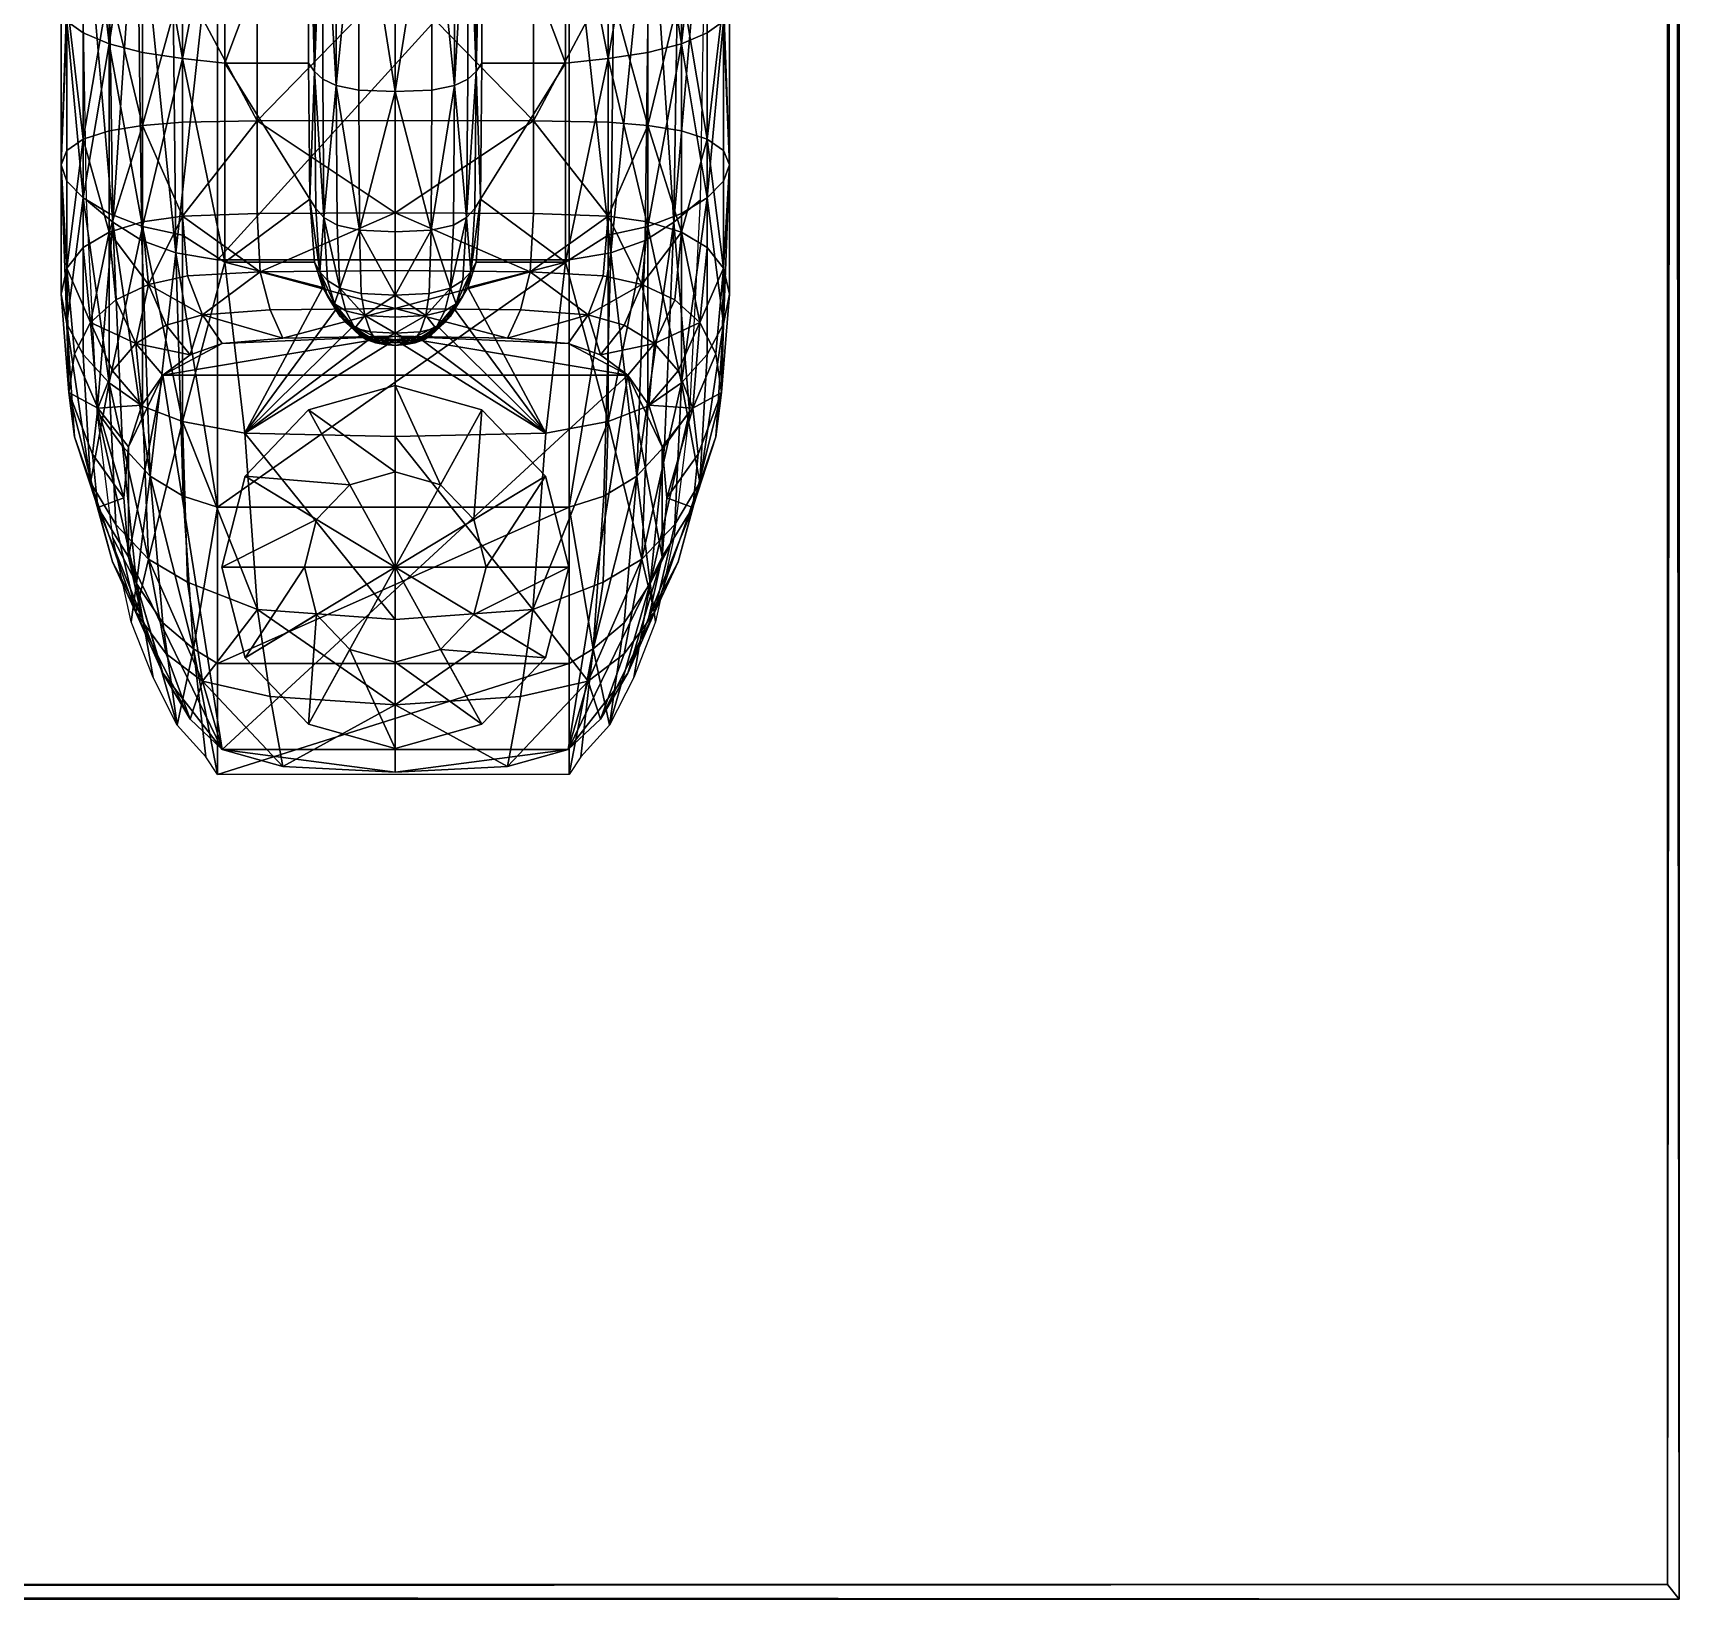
# Model space of a CAD drawing. Extents: x -112 to 83, y 6 to 95.
# Drawn here: x 68.61 to 82.85, y 5.62 to 19.16 of the extents above; entities that cross this region are included whole.
import ezdxf

# ---------------------------------------------------------------- set-up
doc = ezdxf.new("R2010")
doc.units = 0
doc.layers.add('LEG', color=31, linetype='CONTINUOUS')
doc.layers.add('TOP', color=250, linetype='CONTINUOUS')

msp = doc.modelspace()

# ---------------------------------------------------------------- meshes
at = {"layer": 'LEG', "color": 31}
mesh = msp.add_polyface(dxfattribs=at)
corners = [(69.902878, 20.862837, 4.31709), (69.558807, 20.908781, 4.15659), (69.902878, 18.941795, 4.024144), (69.558792, 18.9935, 3.867276), (70.271027, 18.901566, 4.140873), (70.271027, 20.827864, 4.437657), (69.268265, 20.977797, 3.91493), (69.045334, 21.061743, 3.620733), (69.268265, 19.070763, 3.630894), (69.045334, 19.16449, 3.343427), (68.904068, 21.152494, 3.30261), (68.853867, 21.240751, 2.993154), (68.904068, 19.265572, 3.033269), (68.853851, 19.363647, 2.732244), (68.904068, 21.317211, 2.724981), (69.045334, 21.37933, 2.507101), (68.904068, 19.448357, 2.47215), (69.045334, 19.516953, 2.261411), (69.268265, 21.424526, 2.348531), (69.558807, 21.454708, 2.242567), (69.268265, 19.566734, 2.108419), (69.558792, 19.599899, 2.006444), (69.902878, 21.471813, 2.182531), (70.548538, 21.47975, 2.154722), (69.902878, 19.618675, 1.948728), (70.548523, 19.627354, 1.922032), (71.74379, 19.630247, 1.913136), (71.74379, 21.482391, 2.145452), (71.044052, 20.773634, 4.618505), (70.99382, 20.827871, 4.437665), (71.044052, 18.830807, 4.317914), (70.99382, 18.901577, 4.140881), (71.116043, 20.723036, 4.787221), (71.231552, 20.679701, 4.931714), (71.231552, 18.708233, 4.624538), (71.428253, 20.649916, 5.031003), (71.74382, 20.639997, 5.064099), (71.74382, 18.656433, 4.754131), (71.044052, 23.591413, 4.884191), (71.231552, 23.523411, 5.202627), (71.74382, 23.494673, 5.337217), (70.271027, 23.630667, 4.70033), (69.254639, 20.707884, 73.781044), (69.509903, 20.62978, 72.817894), (69.3013, 17.528404, 73.965919), (69.022888, 20.799158, 75.032845), (69.812225, 20.57798, 72.43206), (70.207809, 20.549011, 72.3592), (69.846924, 17.260567, 72.810585)]
mesh.append_faces([[corners[k] for k in face] for face in [(2, 1, 3), (2, 5, 0), (8, 7, 9), (8, 1, 6), (12, 11, 13), (12, 7, 10), (16, 15, 17), (16, 11, 14), (20, 19, 21), (20, 15, 18), (24, 23, 25), (24, 19, 22), (26, 23, 27), (30, 29, 31), (30, 32, 28), (34, 35, 33), (38, 29, 28), (39, 32, 33), (40, 35, 36), (4, 29, 5), (44, 45, 42), (48, 43, 46)]], dxfattribs={"vtx0": -1})
mesh.append_faces([[corners[k] for k in face] for face in [(0, 1, 2), (4, 5, 2), (6, 7, 8), (3, 1, 8), (10, 11, 12), (9, 7, 12), (14, 15, 16), (13, 11, 16), (18, 19, 20), (17, 15, 20), (22, 23, 24), (21, 19, 24), (25, 23, 26), (28, 29, 30), (33, 32, 34), (36, 35, 37), (28, 32, 38), (33, 35, 39), (31, 29, 4), (5, 29, 41), (42, 43, 44), (46, 47, 48)]], dxfattribs={"vtx1": -1})
mesh = msp.add_polyface(dxfattribs=at)
corners = [(71.74379, 21.482391, 2.145452), (72.939041, 21.479753, 2.154721), (71.74379, 19.630247, 1.913136), (72.939041, 19.627348, 1.922032), (73.584671, 21.471815, 2.18253), (73.928726, 21.45471, 2.242574), (73.584671, 19.618666, 1.94872), (73.928726, 19.599895, 2.006451), (74.219284, 21.424513, 2.348538), (74.44223, 21.379316, 2.507115), (74.219284, 19.566723, 2.108433), (74.44223, 19.516949, 2.261418), (74.583511, 21.317213, 2.724995), (74.633728, 21.240747, 2.993161), (74.583496, 19.448345, 2.472164), (74.633728, 19.363644, 2.73225), (74.583511, 21.152494, 3.302617), (74.44223, 21.061743, 3.620739), (74.583511, 19.265575, 3.033276), (74.44223, 19.164486, 3.343433), (74.219284, 20.977797, 3.914937), (73.928726, 20.908781, 4.15659), (74.219269, 19.070759, 3.630901), (73.928711, 18.993496, 3.867275), (73.584656, 20.862835, 4.31709), (73.216537, 20.827871, 4.437665), (73.584656, 18.941799, 4.024151), (73.216537, 18.901577, 4.140881), (71.74382, 18.656433, 4.754131), (72.059372, 20.649916, 5.031003), (71.74382, 20.639997, 5.064099), (72.256058, 20.679701, 4.931714), (72.256058, 18.708237, 4.624538), (72.371536, 20.723036, 4.78722), (72.443558, 20.773634, 4.618504), (72.443558, 18.830811, 4.317913), (72.49382, 18.901581, 4.140881), (72.49382, 20.827871, 4.437665), (71.74382, 23.494673, 5.337217), (72.256058, 23.523413, 5.202626), (72.443558, 23.591413, 4.884191), (73.216553, 23.630674, 4.700337), (74.154419, 17.528404, 73.965919), (73.945801, 20.62978, 72.817894), (74.20108, 20.707886, 73.781044), (74.432816, 20.799156, 75.032845), (73.608795, 17.260567, 72.810585), (73.24791, 20.549011, 72.3592), (73.643478, 20.577984, 72.432076)]
mesh.append_faces([[corners[k] for k in face] for face in [(2, 1, 3), (6, 5, 7), (6, 1, 4), (10, 9, 11), (10, 5, 8), (14, 13, 15), (14, 9, 12), (18, 17, 19), (18, 13, 16), (22, 21, 23), (22, 17, 20), (26, 25, 27), (26, 21, 24), (28, 29, 30), (32, 33, 31), (35, 37, 34), (39, 29, 31), (40, 33, 34), (27, 37, 36), (41, 37, 25), (42, 43, 44), (46, 47, 48)]], dxfattribs={"vtx0": -1})
mesh.append_faces([[corners[k] for k in face] for face in [(0, 1, 2), (4, 5, 6), (3, 1, 6), (8, 9, 10), (7, 5, 10), (12, 13, 14), (11, 9, 14), (16, 17, 18), (15, 13, 18), (20, 21, 22), (19, 17, 22), (24, 25, 26), (23, 21, 26), (31, 29, 32), (34, 33, 35), (36, 37, 35), (30, 29, 38), (31, 33, 39), (34, 37, 40), (25, 37, 27), (44, 45, 42), (48, 43, 46)]], dxfattribs={"vtx1": -1})
mesh = msp.add_polyface(dxfattribs=at)
corners = [(69.902878, 18.390984, 1.729466), (70.548523, 18.403465, 1.704869), (69.902878, 17.578224, 1.514378), (69.558792, 18.363953, 1.782727), (71.74379, 17.608959, 1.485638), (71.74379, 18.407635, 1.696675), (69.558792, 18.9935, 3.867276), (69.558792, 17.490143, 3.515721), (69.902878, 18.941795, 4.024144), (70.271027, 17.179878, 3.753338), (70.271027, 18.901566, 4.140873), (69.045334, 19.16449, 3.343427), (69.045334, 17.736618, 3.025639), (69.268265, 19.070763, 3.630894), (69.268265, 17.601524, 3.294438), (68.853851, 19.363647, 2.732244), (68.853851, 18.023643, 2.455678), (68.904068, 19.265572, 3.033269), (68.904068, 17.882309, 2.73615), (69.045334, 19.516953, 2.261411), (69.045334, 18.244492, 2.018506), (68.904068, 19.448357, 2.47215), (68.904068, 18.145668, 2.213948), (69.558792, 19.599899, 2.006444), (69.268265, 19.566734, 2.108419), (69.268265, 18.316185, 1.87692), (70.548523, 19.627354, 1.922032), (69.902878, 19.618675, 1.948728), (71.74379, 19.630247, 1.913136), (71.044052, 18.830807, 4.317914), (71.126541, 17.5681, 4.217602), (71.116043, 18.764782, 4.483082), (70.99382, 18.901577, 4.140881), (71.006363, 17.727142, 3.887074), (71.055756, 17.644867, 4.058064), (71.116043, 20.723036, 4.787221), (71.231552, 18.708233, 4.624538), (71.433517, 17.457188, 4.448109), (71.428253, 18.669384, 4.721737), (71.428253, 20.649916, 5.031003), (71.74382, 18.656433, 4.754131), (69.3013, 17.528404, 73.965919), (69.509903, 20.62978, 72.817894), (69.551102, 17.367359, 73.143623), (69.074524, 17.716576, 75.032845), (69.022888, 20.799158, 75.032845), (69.846924, 17.260567, 72.810585), (70.207809, 20.549011, 72.3592), (70.207809, 17.200817, 72.744286), (73.24791, 20.549011, 72.3592)]
mesh.append_faces([[corners[k] for k in face] for face in [(2, 3, 0), (4, 1, 5), (8, 9, 10), (13, 12, 14), (13, 7, 6), (17, 16, 18), (17, 12, 11), (21, 20, 22), (21, 16, 15), (24, 3, 25), (24, 20, 19), (27, 1, 0), (27, 3, 23), (28, 1, 26), (29, 30, 31), (29, 33, 34), (36, 37, 38), (36, 35, 31), (40, 39, 38), (10, 33, 32), (41, 42, 43), (46, 47, 48), (49, 48, 47)]], dxfattribs={"vtx0": -1})
mesh.append_faces([[corners[k] for k in face] for face in [(0, 1, 2), (6, 7, 8), (11, 12, 13), (14, 7, 13), (15, 16, 17), (18, 12, 17), (19, 20, 21), (22, 16, 21), (23, 3, 24), (25, 20, 24), (26, 1, 27), (0, 3, 27), (5, 1, 28), (32, 33, 29), (31, 35, 29), (31, 30, 36), (38, 39, 36), (38, 37, 40), (44, 45, 41), (43, 42, 46)]], dxfattribs={"vtx1": -1})
mesh = msp.add_polyface(dxfattribs=at)
corners = [(71.74379, 18.407635, 1.696675), (72.939026, 18.403469, 1.704869), (71.74379, 17.608959, 1.485638), (73.584671, 18.39098, 1.729466), (73.928726, 18.363949, 1.782734), (73.584671, 17.57822, 1.514378), (72.939041, 19.627348, 1.922032), (71.74379, 19.630247, 1.913136), (73.928726, 19.599895, 2.006451), (73.584671, 19.618666, 1.94872), (74.44223, 19.516949, 2.261418), (74.44223, 18.244488, 2.018513), (74.219284, 19.566723, 2.108433), (74.219284, 18.316174, 1.876926), (74.633728, 19.363644, 2.73225), (74.633728, 18.023632, 2.455692), (74.583496, 19.448345, 2.472164), (74.583496, 18.145664, 2.213955), (74.44223, 19.164486, 3.343433), (74.44223, 17.736622, 3.025646), (74.583511, 19.265575, 3.033276), (74.583511, 17.882305, 2.736156), (73.928711, 18.993496, 3.867275), (73.928711, 17.490139, 3.51572), (74.219269, 19.070759, 3.630901), (74.219269, 17.601521, 3.294445), (73.216537, 18.901577, 4.140881), (73.216568, 17.179882, 3.753337), (73.584656, 18.941799, 4.024151), (71.74382, 18.656433, 4.754131), (72.054077, 17.457191, 4.448108), (72.059372, 18.669388, 4.721737), (72.059372, 20.649916, 5.031003), (72.256058, 18.708237, 4.624538), (72.361038, 17.5681, 4.217601), (72.371552, 18.764786, 4.483082), (72.371536, 20.723036, 4.78722), (72.431839, 17.644867, 4.058064), (72.481247, 17.727139, 3.887073), (72.443558, 18.830811, 4.317913), (72.49382, 18.901581, 4.140881), (73.904617, 17.367359, 73.143623), (73.945801, 20.62978, 72.817894), (74.154419, 17.528404, 73.965919), (74.432816, 20.799156, 75.032845), (74.38118, 17.716576, 75.03286), (73.24791, 17.200817, 72.744286), (73.24791, 20.549011, 72.3592), (73.608795, 17.260567, 72.810585), (70.207809, 17.200817, 72.744286)]
mesh.append_faces([[corners[k] for k in face] for face in [(5, 1, 3), (7, 1, 0), (9, 4, 3), (9, 1, 6), (12, 11, 13), (12, 4, 8), (16, 15, 17), (16, 11, 10), (20, 19, 21), (20, 15, 14), (24, 23, 25), (24, 19, 18), (28, 23, 22), (29, 30, 31), (33, 34, 35), (33, 32, 31), (39, 38, 40), (39, 36, 35), (43, 44, 45), (48, 42, 41), (49, 47, 46)]], dxfattribs={"vtx0": -1})
mesh.append_faces([[corners[k] for k in face] for face in [(0, 1, 2), (3, 4, 5), (6, 1, 7), (8, 4, 9), (3, 1, 9), (10, 11, 12), (13, 4, 12), (14, 15, 16), (17, 11, 16), (18, 19, 20), (21, 15, 20), (22, 23, 24), (25, 19, 24), (26, 27, 28), (31, 32, 29), (31, 30, 33), (35, 36, 33), (37, 38, 39), (35, 34, 39), (40, 38, 26), (41, 42, 43), (46, 47, 48)]], dxfattribs={"vtx1": -1})
mesh = msp.add_polyface(dxfattribs=at)
corners = [(69.902878, 17.415581, 3.662632), (69.558792, 17.490143, 3.515721), (69.90287, 15.80286, 3.197422), (70.271027, 17.179878, 3.753338), (69.268265, 17.601524, 3.294438), (69.045334, 17.736618, 3.025639), (69.268257, 16.138195, 2.877888), (69.045334, 16.383114, 2.644421), (68.904068, 17.882309, 2.73615), (68.853851, 18.023643, 2.455678), (68.904068, 16.647808, 2.392704), (68.853851, 16.905148, 2.148564), (69.045334, 17.308937, 1.767209), (69.108597, 16.658764, 1.530408), (68.904068, 17.127998, 1.937825), (68.970642, 16.387989, 1.661206), (68.904068, 18.145668, 2.213948), (69.045334, 18.244492, 2.018506), (68.921608, 16.054913, 1.822277), (69.558792, 17.528435, 1.561017), (69.610031, 16.987782, 1.371724), (69.268265, 17.440544, 1.643452), (69.326309, 16.855953, 1.435261), (69.268265, 18.316185, 1.87692), (69.558792, 18.363953, 1.782727), (70.548523, 17.601276, 1.492818), (70.576553, 17.097126, 1.319066), (69.902878, 17.578224, 1.514378), (69.946045, 17.062504, 1.335728), (70.548523, 18.403465, 1.704869), (69.500458, 16.47855, 1.279622), (69.763725, 16.63644, 1.245274), (70.660622, 16.767422, 1.216786), (70.772728, 16.524929, 1.150242), (70.075539, 16.725948, 1.225804), (69.902878, 18.941795, 4.024144), (69.3013, 17.528404, 73.965919), (69.165779, 15.890511, 75.03286), (69.074524, 17.716576, 75.032845), (69.551102, 17.367359, 73.143623), (69.623894, 15.329922, 73.604652), (69.846924, 17.260567, 72.810585)]
mesh.append_faces([[corners[k] for k in face] for face in [(2, 3, 0), (6, 5, 7), (6, 1, 4), (10, 9, 11), (10, 5, 8), (14, 13, 15), (14, 17, 12), (14, 9, 16), (14, 18, 11), (21, 20, 22), (21, 24, 19), (21, 17, 23), (21, 13, 12), (27, 26, 28), (27, 29, 25), (27, 20, 19), (30, 20, 31), (30, 13, 22), (34, 26, 32), (34, 20, 28), (35, 1, 0), (36, 37, 38), (41, 40, 39)]], dxfattribs={"vtx0": -1})
mesh.append_faces([[corners[k] for k in face] for face in [(0, 1, 2), (4, 5, 6), (8, 9, 10), (7, 5, 10), (12, 13, 14), (16, 17, 14), (11, 9, 14), (19, 20, 21), (23, 24, 21), (12, 17, 21), (22, 13, 21), (25, 26, 27), (19, 24, 27), (28, 20, 27), (22, 20, 30), (32, 33, 34), (28, 26, 34), (31, 20, 34), (0, 3, 35), (39, 40, 36)]], dxfattribs={"vtx1": -1})
mesh = msp.add_polyface(dxfattribs=at)
corners = [(73.928726, 17.528439, 1.561024), (73.877502, 16.987793, 1.371731), (73.584671, 17.57822, 1.514378), (73.541504, 17.062511, 1.335728), (73.928726, 18.363949, 1.782734), (72.939041, 17.601276, 1.492817), (72.939026, 18.403469, 1.704869), (72.911011, 17.097126, 1.319065), (74.44223, 17.308933, 1.767215), (74.378952, 16.65876, 1.530414), (74.219269, 17.44054, 1.643459), (74.161224, 16.855949, 1.435268), (74.219284, 18.316174, 1.876926), (74.44223, 18.244488, 2.018513), (74.633728, 16.905148, 2.148571), (74.565956, 16.054901, 1.822284), (74.583496, 17.127995, 1.937832), (74.583496, 18.145664, 2.213955), (74.633728, 18.023632, 2.455692), (74.516922, 16.387985, 1.661212), (74.583511, 17.882305, 2.736156), (74.44223, 17.736622, 3.025646), (74.583511, 16.647808, 2.392711), (74.44223, 16.383114, 2.644428), (74.219269, 17.601521, 3.294445), (73.928711, 17.490139, 3.51572), (74.219261, 16.138195, 2.877895), (73.584656, 17.415585, 3.662639), (73.216568, 17.179882, 3.753337), (73.584648, 15.80286, 3.197421), (73.411995, 16.725945, 1.225803), (73.723793, 16.636452, 1.245281), (72.826927, 16.767422, 1.216785), (72.714821, 16.524929, 1.150242), (73.987091, 16.478554, 1.279629), (73.584656, 18.941799, 4.024151), (74.38118, 17.716576, 75.03286), (74.289925, 15.890511, 75.03286), (74.154419, 17.528404, 73.965919), (73.83181, 15.329918, 73.604668), (73.904617, 17.367359, 73.143623), (73.608795, 17.260567, 72.810585)]
mesh.append_faces([[corners[k] for k in face] for face in [(2, 1, 3), (2, 4, 0), (2, 7, 5), (10, 9, 11), (10, 13, 8), (10, 4, 12), (10, 1, 0), (16, 18, 14), (16, 13, 17), (16, 9, 8), (22, 21, 23), (22, 18, 20), (26, 21, 24), (29, 25, 27), (30, 1, 31), (30, 7, 3), (30, 33, 32), (34, 1, 11), (35, 28, 27), (38, 39, 40)]], dxfattribs={"vtx0": -1})
mesh.append_faces([[corners[k] for k in face] for face in [(0, 1, 2), (5, 6, 2), (3, 7, 2), (8, 9, 10), (12, 13, 10), (0, 4, 10), (11, 1, 10), (14, 15, 16), (17, 18, 16), (8, 13, 16), (19, 9, 16), (20, 21, 22), (14, 18, 22), (24, 25, 26), (23, 21, 26), (27, 28, 29), (3, 1, 30), (32, 7, 30), (11, 9, 34), (31, 1, 34), (27, 25, 35), (36, 37, 38), (40, 39, 41)]], dxfattribs={"vtx1": -1})
mesh = msp.add_polyface(dxfattribs=at)
corners = [(70.548523, 17.601276, 1.492818), (70.548523, 18.403465, 1.704869), (71.74379, 17.608959, 1.485638), (71.743767, 17.108669, 1.313511), (70.576553, 17.097126, 1.319066), (70.660622, 16.767422, 1.216786), (71.743782, 16.781246, 1.21378), (70.772728, 16.524929, 1.150242), (71.158073, 16.888145, 3.82925), (71.11602, 16.961861, 3.684582), (71.265831, 16.715004, 3.743747), (71.231529, 16.775154, 3.627483), (71.314995, 16.658882, 3.853893), (71.21833, 16.819374, 3.964229), (71.381355, 16.631218, 3.582325), (71.391029, 16.592033, 3.669071), (71.314995, 16.76046, 4.079822), (71.393883, 16.610817, 3.948215), (71.479622, 16.719994, 4.159252), (71.743752, 16.706501, 4.185726), (71.743767, 16.566792, 4.034633), (71.055756, 17.644867, 4.058064), (71.006363, 17.727142, 3.887074), (71.090912, 17.097702, 3.9146), (71.044037, 17.179886, 3.753345), (71.158073, 17.021034, 4.06506), (71.126541, 17.5681, 4.217602), (71.240112, 17.502354, 4.354229), (71.265831, 16.955368, 4.193905), (71.449348, 16.910248, 4.282444), (71.433517, 17.457188, 4.448109), (71.743805, 17.442131, 4.479397), (71.743767, 16.895214, 4.311954), (71.044052, 18.830807, 4.317914), (71.231552, 18.708233, 4.624538), (71.74382, 18.656433, 4.754131), (70.271027, 17.179878, 3.753338), (70.271027, 18.901566, 4.140873)]
mesh.append_faces([[corners[k] for k in face] for face in [(2, 4, 0), (6, 4, 3), (6, 7, 5), (10, 9, 11), (10, 13, 8), (10, 14, 15), (17, 13, 12), (17, 18, 16), (23, 22, 24), (23, 26, 21), (23, 13, 25), (23, 9, 8), (28, 26, 25), (28, 30, 27), (28, 18, 29), (28, 13, 16), (32, 30, 29), (32, 18, 19), (34, 26, 27), (35, 30, 31)]], dxfattribs={"vtx0": -1})
mesh.append_faces([[corners[k] for k in face] for face in [(36, 22, 37)]], dxfattribs={"vtx0": -1, "vtx1": -1})
mesh.append_faces([[corners[k] for k in face] for face in [(0, 1, 2), (3, 4, 2), (5, 4, 6), (8, 9, 10), (12, 13, 10), (11, 14, 10), (16, 13, 17), (19, 18, 20), (21, 22, 23), (25, 26, 23), (8, 13, 23), (24, 9, 23), (27, 26, 28), (29, 30, 28), (16, 18, 28), (25, 13, 28), (31, 30, 32), (29, 18, 32), (21, 26, 33), (27, 30, 34), (24, 22, 36)]], dxfattribs={"vtx1": -1})
mesh.append_faces([[corners[k] for k in face] for face in [(9, 24, 36)]], dxfattribs={"vtx1": -1, "vtx2": -1})
mesh = msp.add_polyface(dxfattribs=at)
corners = [(72.939041, 17.601276, 1.492817), (72.911011, 17.097126, 1.319065), (71.74379, 17.608959, 1.485638), (71.743767, 17.108669, 1.313511), (72.939026, 18.403469, 1.704869), (72.826927, 16.767422, 1.216785), (72.714821, 16.524929, 1.150242), (71.743782, 16.781246, 1.21378), (71.743767, 16.566792, 4.034633), (72.007896, 16.71999, 4.159252), (71.743752, 16.706501, 4.185726), (72.172554, 16.760464, 4.079822), (72.093651, 16.610821, 3.948215), (72.172554, 16.658886, 3.853893), (72.269234, 16.819378, 3.964229), (72.329491, 16.888149, 3.82925), (72.221718, 16.715008, 3.743747), (72.25605, 16.775158, 3.627483), (72.371559, 16.961864, 3.684582), (72.096519, 16.592037, 3.669071), (72.106239, 16.631222, 3.582325), (72.0382, 16.910252, 4.282444), (72.054077, 17.457191, 4.448108), (71.743767, 16.895214, 4.311954), (71.743805, 17.442131, 4.479397), (72.247467, 17.502357, 4.354228), (72.221718, 16.955372, 4.193904), (72.329491, 17.02103, 4.065059), (72.361038, 17.5681, 4.217601), (72.431839, 17.644867, 4.058064), (72.396667, 17.097698, 3.9146), (72.443558, 17.179882, 3.753345), (72.481247, 17.727139, 3.887073), (71.74382, 18.656433, 4.754131), (72.256058, 18.708237, 4.624538), (72.443558, 18.830811, 4.317913), (73.216537, 18.901577, 4.140881), (73.216568, 17.179882, 3.753337)]
mesh.append_faces([[corners[k] for k in face] for face in [(2, 1, 3), (2, 4, 0), (7, 1, 5), (8, 9, 10), (12, 14, 11), (16, 14, 13), (16, 18, 15), (16, 20, 17), (23, 22, 24), (23, 9, 21), (26, 22, 21), (26, 28, 25), (26, 14, 27), (26, 9, 11), (30, 28, 27), (30, 32, 29), (30, 18, 31), (30, 14, 15), (34, 22, 25), (35, 28, 29), (37, 32, 31)]], dxfattribs={"vtx0": -1})
mesh.append_faces([[corners[k] for k in face] for face in [(36, 32, 37)]], dxfattribs={"vtx0": -1, "vtx1": -1})
mesh.append_faces([[corners[k] for k in face] for face in [(37, 31, 18)]], dxfattribs={"vtx0": -1, "vtx2": -1})
mesh.append_faces([[corners[k] for k in face] for face in [(0, 1, 2), (5, 6, 7), (3, 1, 7), (11, 9, 12), (13, 14, 12), (15, 14, 16), (17, 18, 16), (19, 20, 16), (21, 22, 23), (10, 9, 23), (25, 22, 26), (27, 28, 26), (11, 14, 26), (21, 9, 26), (29, 28, 30), (31, 32, 30), (15, 18, 30), (27, 14, 30), (24, 22, 33), (25, 28, 34)]], dxfattribs={"vtx1": -1})
mesh = msp.add_polyface(dxfattribs=at)
corners = [(69.558784, 15.936848, 3.069942), (69.610023, 14.611923, 2.521938), (69.90287, 15.80286, 3.197422), (69.558792, 17.490143, 3.515721), (70.442833, 15.702553, 3.292614), (70.271027, 17.179878, 3.753338), (69.045334, 16.383114, 2.644421), (69.108604, 15.276176, 2.199566), (69.268257, 16.138195, 2.877888), (69.326302, 14.911392, 2.37656), (68.853851, 16.905148, 2.148564), (68.921608, 16.054913, 1.822277), (68.904068, 16.647808, 2.392704), (68.970634, 15.670826, 2.008274), (68.970642, 16.387989, 1.661206), (68.904068, 17.127998, 1.937825), (69.170403, 15.060104, 1.588192), (69.124886, 15.51965, 1.488217), (69.298431, 16.242443, 1.330983), (69.551521, 15.943035, 1.15025), (69.170403, 15.918285, 1.401501), (69.436745, 15.583729, 1.150257), (69.108597, 16.658764, 1.530408), (69.395943, 15.141872, 1.150265), (69.763725, 16.63644, 1.245274), (69.968681, 16.379757, 1.150242), (69.500458, 16.47855, 1.279622), (69.732643, 16.204746, 1.15025), (70.075539, 16.725948, 1.225804), (70.772728, 16.524929, 1.150242), (70.248207, 16.478962, 1.150242), (71.11602, 16.961861, 3.684582), (69.436745, 14.632496, 1.15028), (71.743782, 16.540257, 1.150242), (70.44474, 15.3293, 0.000057), (70.44474, 15.329296, 0.750057), (70.993813, 15.904228, 0.000058), (69.506767, 14.40036, 74.601341), (69.165779, 15.890511, 75.03286), (69.383781, 15.58844, 74.226723), (69.3013, 17.528404, 73.965919), (69.623894, 15.329922, 73.604652), (69.908257, 15.158482, 73.350746), (69.846924, 17.260567, 72.810585), (70.207809, 17.200817, 72.744286), (70.207802, 15.062561, 73.298363)]
mesh.append_faces([[corners[k] for k in face] for face in [(2, 3, 0), (8, 7, 9), (8, 1, 0), (12, 11, 13), (12, 7, 6), (16, 11, 17), (16, 7, 13), (20, 19, 21), (20, 22, 18), (20, 11, 14), (20, 23, 17), (26, 25, 27), (26, 19, 18), (28, 29, 30), (28, 25, 24), (37, 38, 39), (40, 41, 39), (43, 45, 42)]], dxfattribs={"vtx0": -1})
mesh.append_faces([[corners[k] for k in face] for face in [(32, 21, 27), (27, 30, 33)]], dxfattribs={"vtx0": -1, "vtx1": -1, "vtx2": -1})
mesh.append_faces([[corners[k] for k in face] for face in [(0, 1, 2), (4, 5, 2), (6, 7, 8), (0, 3, 8), (10, 11, 12), (13, 7, 12), (14, 11, 15), (13, 11, 16), (18, 19, 20), (14, 22, 20), (17, 11, 20), (21, 23, 20), (24, 25, 26), (18, 22, 26), (27, 19, 26), (30, 25, 28), (34, 35, 36), (39, 38, 40), (42, 41, 43), (44, 45, 43)]], dxfattribs={"vtx1": -1})
mesh.append_faces([[corners[k] for k in face] for face in [(5, 4, 31)]], dxfattribs={"vtx1": -1, "vtx2": -1})
mesh.append_faces([[corners[k] for k in face] for face in [(21, 19, 27), (27, 25, 30)]], dxfattribs={"vtx2": -1})
mesh = msp.add_polyface(dxfattribs=at)
corners = [(74.583496, 17.127995, 1.937832), (74.565956, 16.054901, 1.822284), (74.516922, 16.387985, 1.661212), (74.44223, 16.383114, 2.644428), (74.37896, 15.276176, 2.199573), (74.583511, 16.647808, 2.392711), (74.516914, 15.670822, 2.008281), (74.633728, 16.905148, 2.148571), (73.928719, 15.936848, 3.069949), (73.87748, 14.611927, 2.521945), (74.219261, 16.138195, 2.877895), (73.928711, 17.490139, 3.51572), (74.161217, 14.911392, 2.376567), (73.584648, 15.80286, 3.197421), (73.216568, 17.179882, 3.753337), (73.044731, 15.702557, 3.292613), (73.723793, 16.636452, 1.245281), (73.518867, 16.379753, 1.150242), (73.411995, 16.725945, 1.225803), (73.239342, 16.478958, 1.150242), (72.714821, 16.524929, 1.150242), (74.189133, 16.242439, 1.330989), (73.936028, 15.943031, 1.150257), (73.987091, 16.478554, 1.279629), (73.754906, 16.204742, 1.150257), (74.378952, 16.65876, 1.530414), (74.362663, 15.519646, 1.488223), (74.091606, 15.141872, 1.150272), (74.317146, 15.918282, 1.401508), (74.050804, 15.583725, 1.150264), (74.317146, 15.060101, 1.588199), (72.371559, 16.961864, 3.684582), (71.743782, 16.540257, 1.150242), (74.050804, 14.632496, 1.150287), (72.493813, 15.904232, 0.000057), (72.493813, 15.904232, 0.750057), (73.042824, 15.329296, 0.000057), (73.042824, 15.329296, 0.750057), (74.071922, 15.58844, 74.226723), (74.289925, 15.890511, 75.03286), (73.948936, 14.40036, 74.601341), (74.154419, 17.528404, 73.965919), (73.83181, 15.329918, 73.604668), (73.608795, 17.260567, 72.810585), (73.547447, 15.158478, 73.350746), (73.247902, 15.062557, 73.298363), (73.24791, 17.200817, 72.744286)]
mesh.append_faces([[corners[k] for k in face] for face in [(0, 1, 2), (5, 4, 6), (5, 1, 7), (10, 11, 8), (10, 4, 3), (13, 14, 15), (13, 9, 8), (18, 17, 19), (23, 22, 24), (23, 25, 21), (23, 17, 16), (28, 27, 29), (28, 1, 26), (28, 25, 2), (28, 22, 21), (30, 1, 6), (41, 39, 38), (43, 42, 44), (43, 45, 46)]], dxfattribs={"vtx0": -1})
mesh.append_faces([[corners[k] for k in face] for face in [(32, 19, 24), (24, 29, 33)]], dxfattribs={"vtx0": -1, "vtx1": -1, "vtx2": -1})
mesh.append_faces([[corners[k] for k in face] for face in [(31, 15, 14)]], dxfattribs={"vtx0": -1, "vtx2": -1})
mesh.append_faces([[corners[k] for k in face] for face in [(3, 4, 5), (6, 1, 5), (8, 9, 10), (12, 4, 10), (8, 11, 13), (16, 17, 18), (19, 20, 18), (21, 22, 23), (24, 17, 23), (26, 27, 28), (2, 1, 28), (21, 25, 28), (29, 22, 28), (6, 4, 30), (26, 1, 30), (34, 35, 36), (38, 39, 40), (38, 42, 41), (44, 45, 43)]], dxfattribs={"vtx1": -1})
mesh.append_faces([[corners[k] for k in face] for face in [(19, 17, 24), (24, 22, 29), (35, 37, 36)]], dxfattribs={"vtx2": -1})
mesh = msp.add_polyface(dxfattribs=at)
corners = [(71.743782, 16.540257, 1.150242), (70.772728, 16.524929, 1.150242), (71.743782, 16.781246, 1.21378), (71.391029, 16.592033, 3.669071), (71.381355, 16.631218, 3.582325), (71.510521, 16.533005, 3.616199), (71.556297, 16.541496, 3.554271), (71.561577, 16.502525, 3.652263), (71.434074, 16.54985, 3.745937), (71.743797, 16.510189, 3.544422), (71.485542, 16.515144, 3.81998), (71.573021, 16.482162, 3.715992), (71.654228, 16.468319, 3.719379), (71.588615, 16.491341, 3.860752), (71.743797, 16.482647, 3.883754), (71.743797, 16.460674, 3.758167), (71.265831, 16.715004, 3.743747), (71.314995, 16.658882, 3.853893), (71.528236, 16.577789, 4.013034), (71.479622, 16.719994, 4.159252), (71.393883, 16.610817, 3.948215), (71.743767, 16.566792, 4.034633), (70.442833, 15.702553, 3.292614), (71.743767, 15.672977, 3.32172), (71.231529, 16.775154, 3.627483), (71.11602, 16.961861, 3.684582), (70.248207, 16.478962, 1.150242), (69.732643, 16.204746, 1.15025), (73.754906, 16.204742, 1.150257), (70.993813, 15.904228, 0.000058), (70.993813, 15.904232, 0.750057), (71.743813, 16.114666, 0.000057), (71.743813, 16.114666, 0.750057), (70.44474, 15.329296, 0.750057), (71.743813, 14.543926, 0.000057), (70.44474, 15.3293, 0.000057), (71.351143, 15.25613, 0.841824), (71.743813, 15.366302, 0.841823), (71.351143, 15.25613, 1.290371), (71.743813, 15.366299, 1.290371), (73.24791, 17.200817, 72.744286), (70.207802, 15.062561, 73.298363), (70.207809, 17.200817, 72.744286)]
mesh.append_faces([[corners[k] for k in face] for face in [(5, 4, 6), (5, 8, 3), (5, 9, 7), (11, 8, 7), (11, 13, 10), (11, 9, 12), (15, 13, 12), (16, 8, 17), (20, 13, 18), (20, 8, 10), (21, 19, 18), (21, 13, 14), (40, 41, 42)]], dxfattribs={"vtx0": -1})
mesh.append_faces([[corners[k] for k in face] for face in [(9, 22, 23), (31, 34, 29), (29, 34, 35)]], dxfattribs={"vtx0": -1, "vtx1": -1})
mesh.append_faces([[corners[k] for k in face] for face in [(27, 0, 28)]], dxfattribs={"vtx0": -1, "vtx1": -1, "vtx2": -1})
mesh.append_faces([[corners[k] for k in face] for face in [(0, 1, 2), (3, 4, 5), (7, 8, 5), (6, 9, 5), (10, 8, 11), (12, 13, 11), (7, 9, 11), (14, 13, 15), (12, 9, 15), (3, 8, 16), (18, 19, 20), (10, 13, 20), (17, 8, 20), (18, 13, 21), (29, 30, 31), (36, 37, 30), (32, 30, 37), (30, 33, 36), (38, 39, 36), (37, 36, 39)]], dxfattribs={"vtx1": -1})
mesh.append_faces([[corners[k] for k in face] for face in [(6, 4, 22), (9, 6, 22), (24, 25, 22), (4, 24, 22)]], dxfattribs={"vtx1": -1, "vtx2": -1})
mesh.append_faces([[corners[k] for k in face] for face in [(26, 1, 0), (30, 32, 31), (33, 30, 29)]], dxfattribs={"vtx2": -1})
mesh = msp.add_polyface(dxfattribs=at)
corners = [(71.743782, 16.781246, 1.21378), (72.714821, 16.524929, 1.150242), (71.743782, 16.540257, 1.150242), (71.833366, 16.468319, 3.719379), (71.898949, 16.491352, 3.860752), (71.743797, 16.460674, 3.758167), (71.743797, 16.482647, 3.883754), (71.743797, 16.510189, 3.544422), (72.002007, 16.515148, 3.81998), (71.914543, 16.482166, 3.715991), (71.925972, 16.502529, 3.652263), (72.053444, 16.549854, 3.745937), (72.096519, 16.592037, 3.669071), (71.977043, 16.533009, 3.616199), (71.931297, 16.5415, 3.554271), (72.106239, 16.631222, 3.582325), (71.959312, 16.577793, 4.013034), (72.007896, 16.71999, 4.159252), (71.743767, 16.566792, 4.034633), (72.093651, 16.610821, 3.948215), (72.172554, 16.658886, 3.853893), (72.221718, 16.715008, 3.743747), (71.743767, 15.672977, 3.32172), (73.044731, 15.702557, 3.292613), (72.371559, 16.961864, 3.684582), (72.25605, 16.775158, 3.627483), (73.239342, 16.478958, 1.150242), (71.743813, 16.114666, 0.000057), (71.743813, 16.114666, 0.750057), (72.493813, 15.904232, 0.000057), (72.493813, 15.904232, 0.750057), (73.042824, 15.329296, 0.000057), (71.743813, 14.543926, 0.000057), (72.136482, 15.256134, 0.841823), (72.423927, 14.955112, 0.841823), (73.042824, 15.329296, 0.750057), (71.743813, 15.366302, 0.841823), (71.743813, 15.366299, 1.290371), (72.136482, 15.25613, 1.290371), (70.207802, 15.062561, 73.298363), (73.24791, 17.200817, 72.744286), (73.247902, 15.062557, 73.298363)]
mesh.append_faces([[corners[k] for k in face] for face in [(0, 1, 2), (5, 4, 6), (5, 7, 3), (9, 4, 3), (9, 11, 8), (9, 7, 10), (13, 11, 10), (13, 15, 12), (13, 7, 14), (18, 4, 16), (19, 17, 16), (19, 11, 20), (19, 4, 8), (21, 11, 12), (39, 40, 41)]], dxfattribs={"vtx0": -1})
mesh.append_faces([[corners[k] for k in face] for face in [(31, 32, 29), (29, 32, 27)]], dxfattribs={"vtx0": -1, "vtx1": -1})
mesh.append_faces([[corners[k] for k in face] for face in [(23, 15, 14), (23, 14, 7), (23, 24, 25), (23, 25, 15)]], dxfattribs={"vtx0": -1, "vtx2": -1})
mesh.append_faces([[corners[k] for k in face] for face in [(3, 4, 5), (8, 4, 9), (10, 11, 9), (3, 7, 9), (12, 11, 13), (14, 15, 13), (10, 7, 13), (16, 17, 18), (6, 4, 18), (8, 11, 19), (16, 4, 19), (20, 11, 21), (22, 23, 7), (27, 28, 29), (33, 34, 30), (35, 30, 34), (36, 33, 28), (30, 28, 33), (37, 38, 36), (33, 36, 38)]], dxfattribs={"vtx1": -1})
mesh.append_faces([[corners[k] for k in face] for face in [(2, 1, 26), (28, 30, 29)]], dxfattribs={"vtx2": -1})
mesh = msp.add_polyface(dxfattribs=at)
corners = [(69.90287, 15.80286, 3.197422), (69.610023, 14.611923, 2.521938), (69.946037, 14.413223, 2.618366), (70.553032, 14.177517, 2.704479), (70.442833, 15.702553, 3.292614), (69.326302, 14.911392, 2.37656), (69.268257, 16.138195, 2.877888), (69.763741, 13.793682, 1.863681), (69.968681, 13.228771, 1.15031), (70.075539, 13.55624, 1.91534), (70.248207, 12.965595, 1.150318), (69.298424, 14.588001, 1.690891), (69.551521, 14.109219, 1.150288), (69.50045, 14.15173, 1.785793), (69.732643, 13.625645, 1.150303), (69.108604, 15.276176, 2.199566), (69.124886, 15.51965, 1.488217), (69.395943, 15.141872, 1.150265), (69.170403, 15.060104, 1.588192), (69.436745, 14.632496, 1.15028), (69.436745, 15.583729, 1.150257), (69.732643, 16.204746, 1.15025), (70.243813, 14.54393, 0.000057), (70.243813, 14.543926, 0.750057), (70.44474, 15.3293, 0.000057), (69.650017, 13.588211, 75.03286), (69.460381, 14.070667, 75.03286), (69.506767, 14.40036, 74.601341), (69.301872, 14.797363, 75.03286), (69.73246, 14.060585, 74.26815), (69.858894, 13.175304, 75.03286), (69.383781, 15.58844, 74.226723), (69.623894, 15.329922, 73.604652), (69.165779, 15.890511, 75.03286), (70.106255, 12.901489, 75.032845), (69.999718, 13.835266, 74.131615), (70.207802, 13.709198, 74.102974), (70.207802, 12.748287, 75.032845), (69.908257, 15.158482, 73.350746), (70.207802, 15.062561, 73.298363)]
mesh.append_faces([[corners[k] for k in face] for face in [(0, 1, 2), (0, 3, 4), (9, 8, 10), (9, 1, 7), (9, 3, 2), (13, 12, 14), (13, 15, 11), (13, 1, 5), (13, 8, 7), (18, 17, 19), (18, 12, 11), (27, 26, 28), (27, 30, 25), (27, 32, 29), (35, 30, 29), (35, 37, 34), (35, 39, 36), (35, 32, 38)]], dxfattribs={"vtx0": -1})
mesh.append_faces([[corners[k] for k in face] for face in [(10, 14, 19), (10, 19, 21)]], dxfattribs={"vtx0": -1, "vtx1": -1, "vtx2": -1})
mesh.append_faces([[corners[k] for k in face] for face in [(2, 3, 0), (5, 1, 6), (7, 8, 9), (2, 1, 9), (11, 12, 13), (5, 15, 13), (7, 1, 13), (14, 8, 13), (16, 17, 18), (11, 15, 18), (19, 12, 18), (22, 23, 24), (25, 26, 27), (29, 30, 27), (31, 32, 27), (28, 33, 27), (34, 30, 35), (36, 37, 35), (38, 39, 35), (29, 32, 35)]], dxfattribs={"vtx1": -1})
mesh.append_faces([[corners[k] for k in face] for face in [(10, 8, 14), (14, 12, 19), (19, 17, 20)]], dxfattribs={"vtx2": -1})
mesh = msp.add_polyface(dxfattribs=at)
corners = [(70.660637, 13.423397, 1.94424), (70.553032, 14.177517, 2.704479), (70.075539, 13.55624, 1.91534), (70.248207, 12.965595, 1.150318), (70.772728, 12.818344, 1.150317), (71.743782, 13.351971, 1.965358), (71.743782, 12.76926, 1.150317), (71.743782, 14.090214, 2.737796), (71.743767, 15.672977, 3.32172), (70.442833, 15.702553, 3.292614), (69.732643, 16.204746, 1.15025), (73.754906, 16.204742, 1.150257), (70.243813, 14.543926, 0.750057), (70.44474, 15.329296, 0.750057), (70.44474, 15.3293, 0.000057), (70.44474, 13.758556, 0.000057), (70.44474, 13.75856, 0.750057), (70.243813, 14.54393, 0.000057), (70.993813, 13.183605, 0.000057), (70.993813, 13.183605, 0.750057), (71.743828, 12.973171, 0.000057), (71.743813, 12.973171, 0.750057), (71.743813, 14.543926, 0.000057), (71.063667, 14.955112, 0.841823), (71.351143, 15.25613, 0.841824), (70.958473, 14.543926, 0.841823), (71.063667, 14.132736, 0.841823), (71.351143, 13.831718, 0.841823), (71.743813, 13.721539, 0.841823), (71.063667, 14.955112, 1.290371), (71.351143, 15.25613, 1.290371), (70.958473, 14.543926, 1.290371), (71.063667, 14.132732, 1.290371), (71.351143, 13.831715, 1.29037), (71.743813, 13.721542, 1.29037), (73.247902, 13.709194, 74.102974), (70.207802, 12.748287, 75.032845), (70.207802, 13.709198, 74.102974), (73.247902, 15.062557, 73.298363), (70.207802, 15.062561, 73.298363)]
mesh.append_faces([[corners[k] for k in face] for face in [(2, 4, 0), (5, 4, 6), (5, 1, 0), (35, 36, 37), (38, 37, 39)]], dxfattribs={"vtx0": -1})
mesh.append_faces([[corners[k] for k in face] for face in [(14, 22, 17), (17, 22, 15), (15, 22, 18), (18, 22, 20)]], dxfattribs={"vtx0": -1, "vtx1": -1})
mesh.append_faces([[corners[k] for k in face] for face in [(3, 10, 11)]], dxfattribs={"vtx0": -1, "vtx1": -1, "vtx2": -1})
mesh.append_faces([[corners[k] for k in face] for face in [(0, 1, 2), (3, 4, 2), (0, 4, 5), (7, 1, 5), (8, 9, 7), (1, 7, 9), (15, 16, 17), (18, 19, 15), (20, 21, 18), (23, 24, 13), (25, 23, 12), (13, 12, 23), (26, 25, 16), (12, 16, 25), (27, 26, 19), (16, 19, 26), (28, 27, 21), (19, 21, 27), (29, 30, 23), (24, 23, 30), (31, 29, 25), (23, 25, 29), (32, 31, 26), (25, 26, 31), (33, 32, 27), (26, 27, 32), (34, 33, 28), (27, 28, 33)]], dxfattribs={"vtx1": -1})
mesh.append_faces([[corners[k] for k in face] for face in [(6, 4, 3), (12, 13, 14), (16, 12, 17), (19, 16, 15), (21, 19, 18)]], dxfattribs={"vtx2": -1})
mesh = msp.add_polyface(dxfattribs=at)
corners = [(72.826927, 13.423401, 1.944239), (72.714836, 12.81834, 1.150317), (73.411995, 13.55624, 1.915339), (73.239357, 12.965595, 1.150317), (72.934517, 14.177517, 2.704478), (71.743782, 13.351971, 1.965358), (71.743782, 14.090214, 2.737796), (71.743782, 12.76926, 1.150317), (73.044731, 15.702557, 3.292613), (71.743767, 15.672977, 3.32172), (73.754906, 16.204742, 1.150257), (70.248207, 12.965595, 1.150318), (72.493813, 13.183605, 0.000057), (72.493813, 13.183605, 0.750056), (71.743828, 12.973171, 0.000057), (71.743813, 12.973171, 0.750057), (73.042824, 13.758556, 0.000057), (73.042824, 13.758556, 0.750056), (73.243813, 14.543926, 0.750057), (73.042824, 15.329296, 0.000057), (73.042824, 15.329296, 0.750057), (73.243813, 14.543926, 0.000057), (71.743813, 14.543926, 0.000057), (72.136482, 13.831715, 0.841823), (71.743813, 13.721539, 0.841823), (72.423927, 14.132732, 0.841823), (72.529152, 14.543926, 0.841823), (72.423927, 14.955112, 0.841823), (72.136482, 13.831718, 1.29037), (71.743813, 13.721542, 1.29037), (72.423927, 14.132732, 1.29037), (72.529152, 14.54393, 1.29037), (72.423927, 14.955116, 1.29037), (72.136482, 15.25613, 1.290371), (72.136482, 15.256134, 0.841823), (70.207802, 12.748287, 75.032845), (73.247902, 13.709194, 74.102974), (73.247902, 12.748287, 75.032845), (70.207802, 13.709198, 74.102974), (73.247902, 15.062557, 73.298363)]
mesh.append_faces([[corners[k] for k in face] for face in [(2, 1, 3), (2, 4, 0), (5, 4, 6), (5, 1, 0), (35, 36, 37), (38, 39, 36)]], dxfattribs={"vtx0": -1})
mesh.append_faces([[corners[k] for k in face] for face in [(14, 22, 12), (12, 22, 16), (16, 22, 21), (21, 22, 19)]], dxfattribs={"vtx0": -1, "vtx1": -1})
mesh.append_faces([[corners[k] for k in face] for face in [(10, 3, 11), (3, 7, 11)]], dxfattribs={"vtx0": -1, "vtx1": -1, "vtx2": -1})
mesh.append_faces([[corners[k] for k in face] for face in [(0, 1, 2), (0, 4, 5), (7, 1, 5), (8, 9, 4), (6, 4, 9), (12, 13, 14), (16, 17, 12), (19, 20, 21), (23, 24, 13), (15, 13, 24), (25, 23, 17), (13, 17, 23), (26, 25, 18), (17, 18, 25), (27, 26, 20), (18, 20, 26), (28, 29, 23), (24, 23, 29), (30, 28, 25), (23, 25, 28), (31, 30, 26), (25, 26, 30), (32, 31, 27), (26, 27, 31), (33, 32, 34), (27, 34, 32)]], dxfattribs={"vtx1": -1})
mesh.append_faces([[corners[k] for k in face] for face in [(3, 1, 7), (13, 15, 14), (17, 13, 12), (18, 17, 16), (20, 18, 21)]], dxfattribs={"vtx2": -1})
mesh = msp.add_polyface(dxfattribs=at)
corners = [(74.219261, 16.138195, 2.877895), (73.87748, 14.611927, 2.521945), (74.161217, 14.911392, 2.376567), (73.044731, 15.702557, 3.292613), (72.934517, 14.177517, 2.704478), (73.584648, 15.80286, 3.197421), (73.541496, 14.413219, 2.618365), (74.189125, 14.588001, 1.690898), (73.936028, 14.109219, 1.150294), (74.317146, 15.060101, 1.588199), (74.050804, 14.632496, 1.150287), (74.37896, 15.276176, 2.199573), (74.091606, 15.141872, 1.150272), (74.362663, 15.519646, 1.488223), (73.723793, 13.793682, 1.863688), (73.518883, 13.228771, 1.150309), (73.987083, 14.15173, 1.7858), (73.754906, 13.625645, 1.15031), (73.411995, 13.55624, 1.915339), (73.239357, 12.965595, 1.150317), (74.050804, 15.583725, 1.150264), (73.754906, 16.204742, 1.150257), (73.243813, 14.543926, 0.000057), (73.243813, 14.543926, 0.750057), (73.042824, 13.758556, 0.000057), (73.948936, 14.40036, 74.601341), (73.995323, 14.070663, 75.03286), (73.805687, 13.588211, 75.03286), (74.153831, 14.797363, 75.03286), (73.596809, 13.175301, 75.03286), (73.723244, 14.060581, 74.26815), (73.83181, 15.329918, 73.604668), (74.071922, 15.58844, 74.226723), (74.289925, 15.890511, 75.03286), (73.455986, 13.835262, 74.131615), (73.349449, 12.901489, 75.03286), (73.247902, 12.748287, 75.032845), (73.247902, 13.709194, 74.102974), (73.247902, 15.062557, 73.298363), (73.547447, 15.158478, 73.350746)]
mesh.append_faces([[corners[k] for k in face] for face in [(0, 1, 2), (5, 4, 6), (9, 8, 10), (9, 11, 7), (9, 12, 13), (16, 15, 17), (16, 1, 14), (16, 11, 2), (16, 8, 7), (18, 1, 6), (18, 15, 14), (25, 26, 27), (25, 29, 30), (25, 31, 32), (25, 33, 28), (34, 29, 35), (34, 36, 37), (34, 38, 39), (34, 31, 30)]], dxfattribs={"vtx0": -1})
mesh.append_faces([[corners[k] for k in face] for face in [(10, 17, 19), (21, 10, 19)]], dxfattribs={"vtx0": -1, "vtx1": -1, "vtx2": -1})
mesh.append_faces([[corners[k] for k in face] for face in [(3, 4, 5), (6, 1, 5), (7, 8, 9), (10, 12, 9), (14, 15, 16), (2, 1, 16), (7, 11, 16), (17, 8, 16), (6, 4, 18), (14, 1, 18), (19, 15, 18), (22, 23, 24), (28, 26, 25), (27, 29, 25), (30, 31, 25), (30, 29, 34), (35, 36, 34), (37, 38, 34), (39, 31, 34)]], dxfattribs={"vtx1": -1})
mesh.append_faces([[corners[k] for k in face] for face in [(20, 12, 10), (10, 8, 17), (17, 15, 19)]], dxfattribs={"vtx2": -1})
at = {"layer": 'TOP', "color": 250}
mesh = msp.add_polyface(dxfattribs=at)
corners = [(-112.141029, 5.617622, 77.584587), (82.846863, 5.617622, 77.584587), (82.84687, 94.517624, 77.584572), (-112.141029, 94.517624, 77.584572), (-112.141029, 5.61763, 75.132889), (82.846863, 5.617622, 75.132889), (82.84687, 94.517616, 75.132874), (-112.141029, 94.517616, 75.132874), (-112.041023, 5.744621, 77.684586), (82.746864, 5.744621, 77.684586), (82.746864, 94.390625, 77.68457), (-112.041023, 94.390625, 77.684578), (-112.041023, 5.744621, 75.03289), (82.746864, 5.744621, 75.03289), (82.746864, 94.390625, 75.032875), (-112.041023, 94.390625, 75.032875)]
mesh.append_faces([[corners[k] for k in face] for face in [(8, 10, 11), (0, 5, 1), (1, 6, 2), (2, 7, 3), (3, 4, 0), (12, 14, 13)]], dxfattribs={"vtx0": -1})
mesh.append_faces([[corners[k] for k in face] for face in [(8, 9, 10), (0, 4, 5), (1, 5, 6), (2, 6, 7), (3, 7, 4), (12, 15, 14), (0, 1, 9), (9, 8, 0), (1, 2, 10), (10, 9, 1), (2, 3, 11), (11, 10, 2), (3, 0, 8), (8, 11, 3), (5, 4, 12), (12, 13, 5), (6, 5, 13), (13, 14, 6), (7, 6, 14), (14, 15, 7), (4, 7, 15), (15, 12, 4)]], dxfattribs={"vtx2": -1})

doc.saveas('drawing.dxf')
